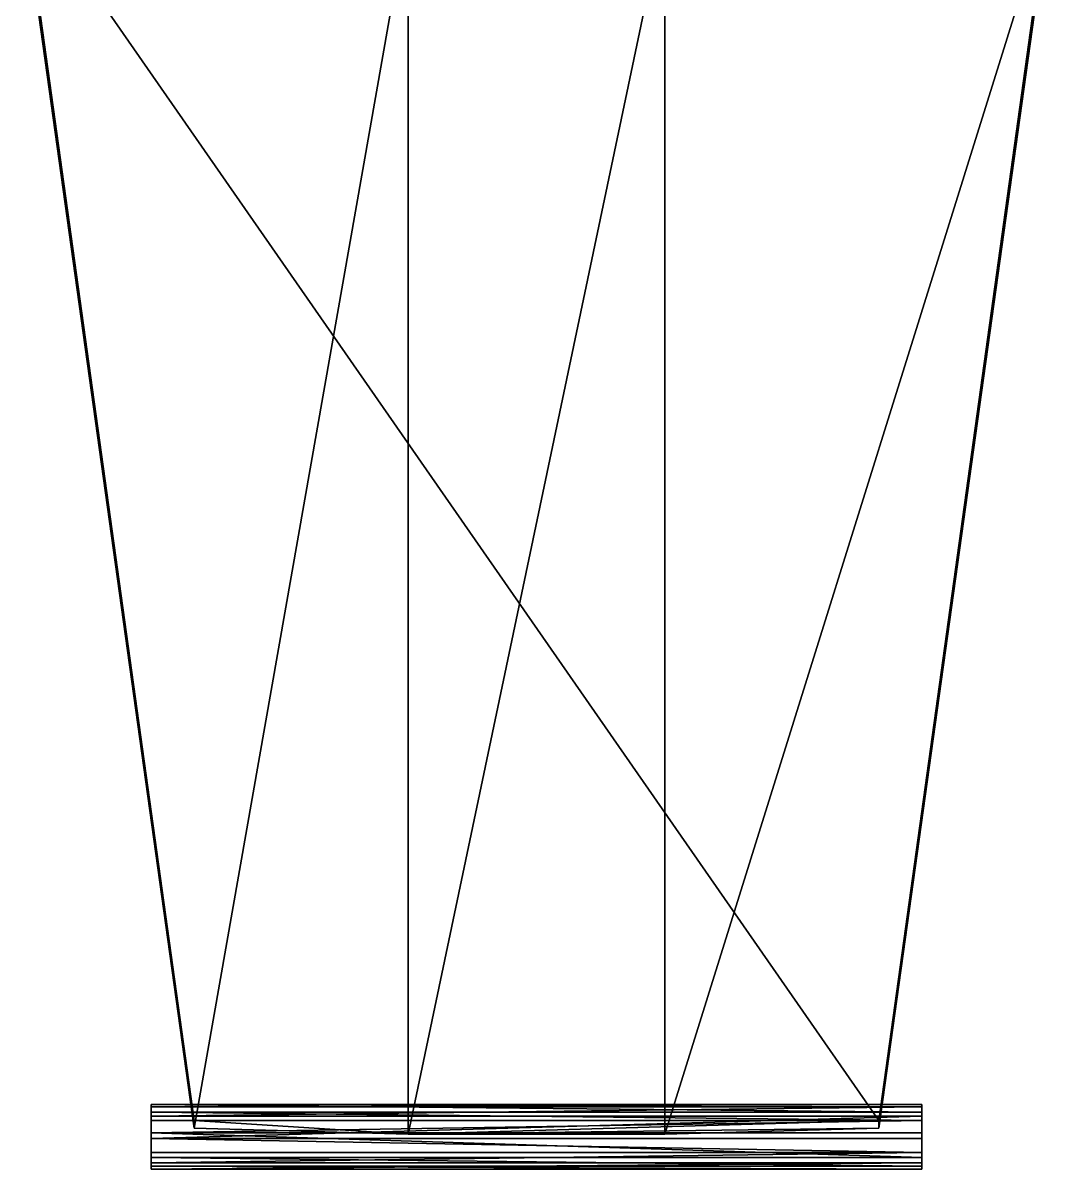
# Model space of a CAD drawing. Extents: x -240 to 248, y -440 to 383.
# Drawn here: x -86.7 to 156.6, y -440 to -168.6 of the extents above; entities that cross this region are included whole.
import ezdxf

# ---------------------------------------------------------------- set-up
doc = ezdxf.new("R2010")
doc.units = 0

msp = doc.modelspace()

# ---------------------------------------------------------------- meshes
at = {"layer": 'OBJECT002', "color": 50}
mesh = msp.add_polyface(dxfattribs=at)
corners = [(65.352539, -431.763062, -66.493164), (4.525879, -431.763062, -66.493164), (4.525879, -142.136353, 17.327637), (65.352539, -142.136108, 17.327637), (156.587891, -139.454956, 8.484375), (-86.708984, -139.455566, 8.484375), (-86.708984, -136.838013, -0.147949), (156.587891, -136.838013, -0.147949), (-46.159668, -430.273682, -71.405762), (116.038574, -430.273682, -71.405762), (116.038574, -428.50769, -77.230957), (-46.159668, -428.50769, -77.230957)]
mesh.append_faces([[corners[k] for k in face] for face in [(1, 3, 0), (3, 7, 4), (1, 11, 8), (2, 8, 5), (0, 4, 9), (6, 10, 7), (5, 11, 6), (9, 7, 10)]], dxfattribs={"vtx0": -1})
mesh.append_faces([[corners[k] for k in face] for face in [(3, 5, 6), (3, 6, 7), (1, 9, 10), (1, 10, 11)]], dxfattribs={"vtx0": -1, "vtx2": -1})
mesh.append_faces([[corners[k] for k in face] for face in [(1, 2, 3), (3, 2, 5), (1, 0, 9), (2, 1, 8), (0, 3, 4), (6, 11, 10), (5, 8, 11), (9, 4, 7)]], dxfattribs={"vtx2": -1})
at = {"layer": 'OBJECT003', "color": 50}
mesh = msp.add_polyface(dxfattribs=at)
corners = [(-56.296875, -437.270142, -66.884766), (-56.296875, -431.451294, -65.200684), (126.175781, -431.451294, -65.200684), (126.175781, -437.270142, -66.884766), (-56.296875, -427.430176, -78.464844), (-56.296875, -432.733643, -80), (126.175781, -432.733643, -80), (126.175781, -427.430176, -78.464844), (-56.296875, -425.227295, -76.453613), (-56.296875, -424.700195, -73.552734), (-56.296875, -426.495361, -67.631348), (-56.296875, -428.523193, -65.708984), (-56.296875, -439.281372, -68.721191), (-56.296875, -440, -71.796875), (-56.296875, -438.51001, -76.712402), (-56.296875, -436.075806, -79.5), (126.175781, -436.075806, -79.5), (126.175781, -438.51001, -76.712402), (126.175781, -440, -71.796875), (126.175781, -439.281372, -68.721191), (126.175781, -428.523193, -65.708984), (126.175781, -426.495361, -67.631348), (126.175781, -424.700195, -73.552734), (126.175781, -425.227295, -76.453613)]
mesh.append_faces([[corners[k] for k in face] for face in [(1, 3, 0), (5, 7, 4), (4, 15, 5), (6, 23, 7), (21, 9, 22), (13, 17, 14), (0, 19, 12), (12, 18, 13), (1, 20, 2), (10, 20, 11), (22, 8, 23), (4, 23, 8), (5, 16, 6), (14, 16, 15)]], dxfattribs={"vtx0": -1})
mesh.append_faces([[corners[k] for k in face] for face in [(4, 9, 10), (4, 10, 11), (4, 11, 1), (4, 1, 0), (4, 0, 12), (4, 12, 13), (4, 13, 14), (4, 14, 15), (6, 17, 18), (6, 18, 19), (6, 19, 3), (6, 3, 2), (6, 2, 20), (6, 20, 21), (6, 21, 22), (6, 22, 23)]], dxfattribs={"vtx0": -1, "vtx2": -1})
mesh.append_faces([[corners[k] for k in face] for face in [(1, 2, 3), (5, 6, 7), (4, 8, 9), (6, 16, 17), (21, 10, 9), (13, 18, 17), (0, 3, 19), (12, 19, 18), (1, 11, 20), (10, 21, 20), (22, 9, 8), (4, 7, 23), (5, 15, 16), (14, 17, 16)]], dxfattribs={"vtx2": -1})

doc.saveas('drawing.dxf')
